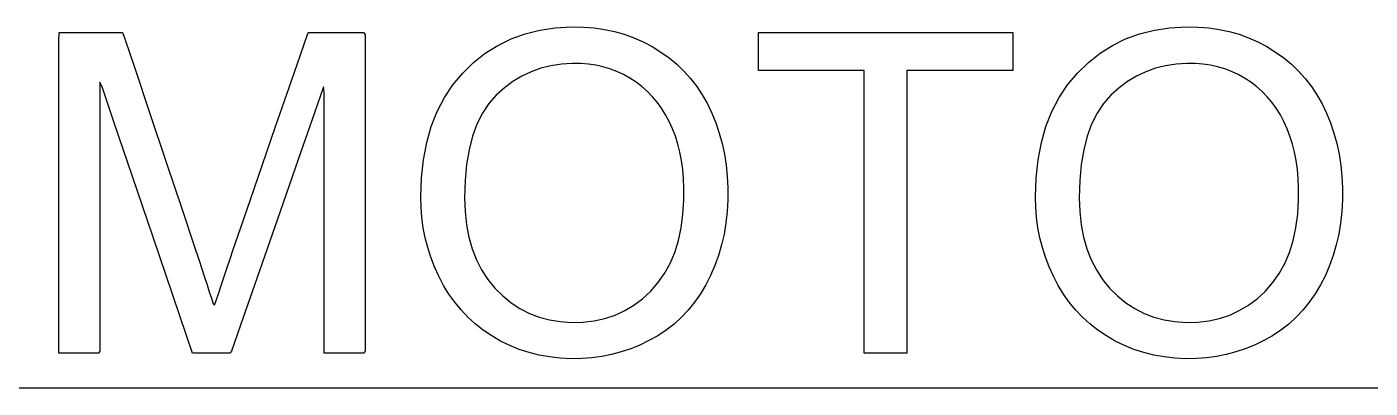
# Model space of a CAD drawing. Header units: metres. Extents: x 3906 to 4789, y 859 to 1465.
# Drawn here: x 4148.4 to 4328.1, y 1416.8 to 1465.2 of the extents above; entities that cross this region are included whole.
import ezdxf

# ---------------------------------------------------------------- set-up
doc = ezdxf.new("R2010")
doc.units = ezdxf.units.M

msp = doc.modelspace()

# ---------------------------------------------------------------- linework, layer by layer
at = {"layer": 'COMPONENT9'}
for p, q in [((4217, 1464.77), (4219.07, 1465.08)), ((4219.07, 1465.08), (4221.25, 1465.2)), ((4221.25, 1465.2), (4222.85, 1465.18)), ((4222.85, 1465.18), (4224.27, 1465.06)), ((4224.27, 1465.06), (4225.66, 1464.86)), ((4299.25, 1464.77), (4301.32, 1465.08)), ((4301.32, 1465.08), (4303.49, 1465.2)), ((4303.49, 1465.2), (4305.09, 1465.18)), ((4305.09, 1465.18), (4306.52, 1465.06)), ((4306.52, 1465.06), (4307.9, 1464.86)), ((4152.65, 1463.24), (4152.71, 1464.44)), ((4152.65, 1457.73), (4152.65, 1463.24)), ((4152.71, 1464.44), (4153.54, 1464.44)), ((4153.54, 1464.44), (4155.06, 1464.44)), ((4155.06, 1464.44), (4156.93, 1464.44)), ((4156.93, 1464.44), (4158.8, 1464.44)), ((4158.8, 1464.44), (4160.32, 1464.44)), ((4160.32, 1464.44), (4161.15, 1464.44)), ((4161.15, 1464.44), (4161.49, 1463.59)), ((4161.49, 1463.59), (4162.8, 1459.69)), ((4185.37, 1462.63), (4186, 1464.44)), ((4186, 1464.44), (4186.46, 1464.44)), ((4186.46, 1464.44), (4187.65, 1464.44)), ((4187.65, 1464.44), (4189.25, 1464.44)), ((4189.25, 1464.44), (4190.95, 1464.44)), ((4190.95, 1464.44), (4192.45, 1464.44)), ((4192.45, 1464.44), (4193.43, 1464.44)), ((4193.43, 1464.44), (4193.64, 1464.13)), ((4193.64, 1464.13), (4193.64, 1459.98)), ((4211.39, 1462.72), (4213.16, 1463.59)), ((4213.16, 1463.59), (4215.03, 1464.27)), ((4215.03, 1464.27), (4217, 1464.77)), ((4225.66, 1464.86), (4227.01, 1464.57)), ((4227.01, 1464.57), (4228.32, 1464.2)), ((4228.32, 1464.2), (4229.6, 1463.74)), ((4229.6, 1463.74), (4230.85, 1463.19)), ((4230.85, 1463.19), (4232.06, 1462.55)), ((4246.27, 1459.37), (4246.27, 1464.44)), ((4246.27, 1464.44), (4280.31, 1464.44)), ((4280.31, 1464.44), (4280.31, 1459.37)), ((4293.64, 1462.72), (4295.4, 1463.59)), ((4295.4, 1463.59), (4297.27, 1464.27)), ((4297.27, 1464.27), (4299.25, 1464.77)), ((4307.9, 1464.86), (4309.25, 1464.57)), ((4309.25, 1464.57), (4310.57, 1464.2)), ((4310.57, 1464.2), (4311.85, 1463.74)), ((4311.85, 1463.74), (4313.09, 1463.19)), ((4313.09, 1463.19), (4314.3, 1462.55)), ((4183.77, 1457.99), (4185.37, 1462.63)), ((4208.16, 1460.44), (4209.72, 1461.67)), ((4209.72, 1461.67), (4211.39, 1462.72)), ((4232.06, 1462.55), (4233.22, 1461.83)), ((4233.22, 1461.83), (4234.31, 1461.05)), ((4290.41, 1460.44), (4291.97, 1461.67)), ((4291.97, 1461.67), (4293.64, 1462.72)), ((4314.3, 1462.55), (4315.47, 1461.83)), ((4315.47, 1461.83), (4316.56, 1461.05)), ((4162.8, 1459.69), (4164.79, 1453.74)), ((4193.64, 1459.98), (4193.64, 1452.34)), ((4206.7, 1459.02), (4208.16, 1460.44)), ((4217.15, 1459.66), (4215.86, 1459.19)), ((4218.5, 1460), (4217.15, 1459.66)), ((4219.9, 1460.22), (4218.5, 1460)), ((4221.35, 1460.31), (4219.9, 1460.22)), ((4222.49, 1460.29), (4221.35, 1460.31)), ((4223.51, 1460.21), (4222.49, 1460.29)), ((4224.5, 1460.06), (4223.51, 1460.21)), ((4225.46, 1459.85), (4224.5, 1460.06)), ((4226.4, 1459.57), (4225.46, 1459.85)), ((4227.31, 1459.22), (4226.4, 1459.57)), ((4234.31, 1461.05), (4235.34, 1460.19)), ((4235.34, 1460.19), (4236.3, 1459.27)), ((4288.95, 1459.02), (4290.41, 1460.44)), ((4299.4, 1459.66), (4298.1, 1459.19)), ((4300.75, 1460), (4299.4, 1459.66)), ((4302.15, 1460.22), (4300.75, 1460)), ((4303.6, 1460.31), (4302.15, 1460.22)), ((4304.74, 1460.29), (4303.6, 1460.31)), ((4305.75, 1460.21), (4304.74, 1460.29)), ((4306.74, 1460.06), (4305.75, 1460.21)), ((4307.71, 1459.85), (4306.74, 1460.06)), ((4308.65, 1459.57), (4307.71, 1459.85)), ((4309.56, 1459.22), (4308.65, 1459.57)), ((4316.56, 1461.05), (4317.59, 1460.19)), ((4317.59, 1460.19), (4318.54, 1459.27)), ((4152.65, 1449.32), (4152.65, 1457.73)), ((4158.48, 1457.03), (4158.13, 1457.79)), ((4158.13, 1457.79), (4158.13, 1454.25)), ((4181.62, 1451.73), (4183.77, 1457.99)), ((4205.38, 1457.44), (4206.7, 1459.02)), ((4213.41, 1457.87), (4212.27, 1457.03)), ((4214.61, 1458.59), (4213.41, 1457.87)), ((4215.86, 1459.19), (4214.61, 1458.59)), ((4228.2, 1458.81), (4227.31, 1459.22)), ((4229.06, 1458.33), (4228.2, 1458.81)), ((4229.9, 1457.79), (4229.06, 1458.33)), ((4230.68, 1457.2), (4229.9, 1457.79)), ((4236.3, 1459.27), (4237.18, 1458.28)), ((4237.18, 1458.28), (4238, 1457.22)), ((4260.42, 1459.37), (4246.27, 1459.37)), ((4260.42, 1421.49), (4260.42, 1459.37)), ((4280.31, 1459.37), (4266.1, 1459.37)), ((4266.1, 1459.37), (4266.1, 1421.49)), ((4287.63, 1457.44), (4288.95, 1459.02)), ((4295.66, 1457.87), (4294.52, 1457.03)), ((4296.86, 1458.59), (4295.66, 1457.87)), ((4298.1, 1459.19), (4296.86, 1458.59)), ((4310.45, 1458.81), (4309.56, 1459.22)), ((4311.31, 1458.33), (4310.45, 1458.81)), ((4312.14, 1457.79), (4311.31, 1458.33)), ((4312.93, 1457.2), (4312.14, 1457.79)), ((4318.54, 1459.27), (4319.43, 1458.28)), ((4319.43, 1458.28), (4320.25, 1457.22)), ((4160.07, 1452.34), (4158.48, 1457.03)), ((4188.07, 1457.18), (4186.87, 1453.7)), ((4188.16, 1456.43), (4188.07, 1457.18)), ((4188.16, 1451.82), (4188.16, 1456.43)), ((4204.24, 1455.72), (4205.38, 1457.44)), ((4211.18, 1456.05), (4210.19, 1454.93)), ((4212.27, 1457.03), (4211.18, 1456.05)), ((4231.41, 1456.55), (4230.68, 1457.2)), ((4232.1, 1455.85), (4231.41, 1456.55)), ((4238, 1457.22), (4238.75, 1456.09)), ((4238.75, 1456.09), (4239.43, 1454.89)), ((4286.49, 1455.72), (4287.63, 1457.44)), ((4293.43, 1456.05), (4292.43, 1454.93)), ((4294.52, 1457.03), (4293.43, 1456.05)), ((4313.66, 1456.55), (4312.93, 1457.2)), ((4314.34, 1455.85), (4313.66, 1456.55)), ((4320.25, 1457.22), (4321, 1456.09)), ((4321, 1456.09), (4321.68, 1454.89)), ((4158.13, 1454.25), (4158.13, 1447.75)), ((4203.28, 1453.85), (4204.24, 1455.72)), ((4210.19, 1454.93), (4209.33, 1453.63)), ((4232.73, 1455.1), (4232.1, 1455.85)), ((4233.31, 1454.29), (4232.73, 1455.1)), ((4233.85, 1453.43), (4233.31, 1454.29)), ((4239.43, 1454.89), (4240.04, 1453.63)), ((4285.53, 1453.85), (4286.49, 1455.72)), ((4292.43, 1454.93), (4291.57, 1453.63)), ((4314.98, 1455.1), (4314.34, 1455.85)), ((4315.56, 1454.29), (4314.98, 1455.1)), ((4316.1, 1453.43), (4315.56, 1454.29)), ((4321.68, 1454.89), (4322.29, 1453.63)), ((4162.5, 1445.18), (4160.07, 1452.34)), ((4164.79, 1453.74), (4167.05, 1446.96)), ((4186.87, 1453.7), (4184.65, 1447.31)), ((4193.64, 1452.34), (4193.64, 1442.97)), ((4202.49, 1451.85), (4203.28, 1453.85)), ((4209.33, 1453.63), (4208.6, 1452.17)), ((4234.33, 1452.52), (4233.85, 1453.43)), ((4234.77, 1451.55), (4234.33, 1452.52)), ((4240.04, 1453.63), (4240.57, 1452.33)), ((4240.57, 1452.33), (4241.03, 1450.98)), ((4284.74, 1451.85), (4285.53, 1453.85)), ((4291.57, 1453.63), (4290.85, 1452.17)), ((4316.58, 1452.52), (4316.1, 1453.43)), ((4317.01, 1451.55), (4316.58, 1452.52)), ((4322.29, 1453.63), (4322.82, 1452.33)), ((4322.82, 1452.33), (4323.27, 1450.98)), ((4179.33, 1445.08), (4181.62, 1451.73)), ((4188.16, 1444.79), (4188.16, 1451.82)), ((4201.88, 1449.7), (4202.49, 1451.85)), ((4208, 1450.54), (4207.54, 1448.74)), ((4208.6, 1452.17), (4208, 1450.54)), ((4235.15, 1450.54), (4234.77, 1451.55)), ((4235.47, 1449.5), (4235.15, 1450.54)), ((4241.03, 1450.98), (4241.41, 1449.59)), ((4284.12, 1449.7), (4284.74, 1451.85)), ((4290.25, 1450.54), (4289.79, 1448.74)), ((4290.85, 1452.17), (4290.25, 1450.54)), ((4317.39, 1450.54), (4317.01, 1451.55)), ((4317.72, 1449.5), (4317.39, 1450.54)), ((4323.27, 1450.98), (4323.65, 1449.59)), ((4152.65, 1439.76), (4152.65, 1449.32)), ((4201.44, 1447.41), (4201.88, 1449.7)), ((4207.54, 1448.74), (4207.21, 1446.77)), ((4235.75, 1448.41), (4235.47, 1449.5)), ((4241.41, 1449.59), (4241.71, 1448.16)), ((4283.68, 1447.41), (4284.12, 1449.7)), ((4289.79, 1448.74), (4289.46, 1446.77)), ((4317.99, 1448.41), (4317.72, 1449.5)), ((4323.65, 1449.59), (4323.96, 1448.16)), ((4158.13, 1447.75), (4158.13, 1439.77)), ((4167.05, 1446.96), (4169.18, 1440.6)), ((4184.65, 1447.31), (4181.92, 1439.46)), ((4201.17, 1444.98), (4201.44, 1447.41)), ((4235.96, 1447.28), (4235.75, 1448.41)), ((4236.13, 1446.11), (4235.96, 1447.28)), ((4241.71, 1448.16), (4241.93, 1446.69)), ((4283.42, 1444.98), (4283.68, 1447.41)), ((4318.21, 1447.28), (4317.99, 1448.41)), ((4318.38, 1446.11), (4318.21, 1447.28)), ((4323.96, 1448.16), (4324.18, 1446.69)), ((4165.27, 1437.04), (4162.5, 1445.18)), ((4207.21, 1446.77), (4207.01, 1444.63)), ((4236.24, 1444.9), (4236.13, 1446.11)), ((4241.93, 1446.69), (4242.08, 1445.18)), ((4242.08, 1445.18), (4242.16, 1443.63)), ((4289.46, 1446.77), (4289.26, 1444.63)), ((4318.49, 1444.9), (4318.38, 1446.11)), ((4324.18, 1446.69), (4324.33, 1445.18)), ((4324.33, 1445.18), (4324.4, 1443.63)), ((4177.32, 1439.23), (4179.33, 1445.08)), ((4188.16, 1436.78), (4188.16, 1444.79)), ((4201.09, 1442.41), (4201.17, 1444.98)), ((4207.01, 1444.63), (4206.95, 1442.32)), ((4236.3, 1443.65), (4236.24, 1444.9)), ((4236.29, 1442.04), (4236.3, 1443.65)), ((4242.16, 1443.63), (4242.15, 1442.03)), ((4283.33, 1442.41), (4283.42, 1444.98)), ((4289.26, 1444.63), (4289.19, 1442.32)), ((4318.54, 1443.65), (4318.49, 1444.9)), ((4318.54, 1442.04), (4318.54, 1443.65)), ((4324.4, 1443.63), (4324.4, 1442.03)), ((4193.64, 1442.97), (4193.64, 1433.59)), ((4201.12, 1441.02), (4201.09, 1442.41)), ((4206.95, 1442.32), (4207.01, 1440.46)), ((4236.17, 1440.1), (4236.29, 1442.04)), ((4242.15, 1442.03), (4242.07, 1440.46)), ((4283.37, 1441.02), (4283.33, 1442.41)), ((4289.19, 1442.32), (4289.26, 1440.46)), ((4318.42, 1440.1), (4318.54, 1442.04)), ((4324.4, 1442.03), (4324.32, 1440.46)), ((4152.65, 1430.77), (4152.65, 1439.76)), ((4158.13, 1439.77), (4158.13, 1431.79)), ((4169.18, 1440.6), (4170.76, 1435.88)), ((4201.24, 1439.65), (4201.12, 1441.02)), ((4207.01, 1440.46), (4207.2, 1438.69)), ((4235.93, 1438.28), (4236.17, 1440.1)), ((4242.07, 1440.46), (4241.9, 1438.93)), ((4283.48, 1439.65), (4283.37, 1441.02)), ((4289.26, 1440.46), (4289.45, 1438.69)), ((4318.18, 1438.28), (4318.42, 1440.1)), ((4324.32, 1440.46), (4324.15, 1438.93)), ((4176, 1435.39), (4177.32, 1439.23)), ((4181.92, 1439.46), (4179.2, 1431.62)), ((4201.42, 1438.3), (4201.24, 1439.65)), ((4201.69, 1436.96), (4201.42, 1438.3)), ((4207.2, 1438.69), (4207.52, 1437.03)), ((4235.56, 1436.58), (4235.93, 1438.28)), ((4241.9, 1438.93), (4241.66, 1437.45)), ((4283.67, 1438.3), (4283.48, 1439.65)), ((4283.93, 1436.96), (4283.67, 1438.3)), ((4289.45, 1438.69), (4289.76, 1437.03)), ((4317.8, 1436.58), (4318.18, 1438.28)), ((4324.15, 1438.93), (4323.91, 1437.45)), ((4167.87, 1429.39), (4165.27, 1437.04)), ((4188.16, 1429.25), (4188.16, 1436.78)), ((4202.03, 1435.64), (4201.69, 1436.96)), ((4207.52, 1437.03), (4207.96, 1435.46)), ((4235.06, 1434.98), (4235.56, 1436.58)), ((4241.66, 1437.45), (4241.33, 1436)), ((4284.27, 1435.64), (4283.93, 1436.96)), ((4289.76, 1437.03), (4290.21, 1435.46)), ((4317.31, 1434.98), (4317.8, 1436.58)), ((4323.91, 1437.45), (4323.58, 1436)), ((4170.76, 1435.88), (4171.38, 1434.03)), ((4175.56, 1434.11), (4176, 1435.39)), ((4202.44, 1434.34), (4202.03, 1435.64)), ((4202.93, 1433.06), (4202.44, 1434.34)), ((4207.96, 1435.46), (4208.53, 1434)), ((4234.44, 1433.51), (4235.06, 1434.98)), ((4240.93, 1434.6), (4240.44, 1433.24)), ((4241.33, 1436), (4240.93, 1434.6)), ((4284.69, 1434.34), (4284.27, 1435.64)), ((4285.17, 1433.06), (4284.69, 1434.34)), ((4290.21, 1435.46), (4290.78, 1434)), ((4316.68, 1433.51), (4317.31, 1434.98)), ((4323.17, 1434.6), (4322.69, 1433.24)), ((4323.58, 1436), (4323.17, 1434.6)), ((4171.38, 1434.03), (4171.78, 1432.8)), ((4171.78, 1432.8), (4172.15, 1431.67)), ((4174.72, 1431.65), (4175.12, 1432.83)), ((4175.12, 1432.83), (4175.56, 1434.11)), ((4193.64, 1433.59), (4193.64, 1425.96)), ((4203.49, 1431.8), (4202.93, 1433.06)), ((4208.53, 1434), (4209.23, 1432.64)), ((4209.23, 1432.64), (4210.06, 1431.37)), ((4233.69, 1432.15), (4234.44, 1433.51)), ((4240.44, 1433.24), (4239.87, 1431.92)), ((4285.74, 1431.8), (4285.17, 1433.06)), ((4290.78, 1434), (4291.48, 1432.64)), ((4291.48, 1432.64), (4292.3, 1431.37)), ((4315.93, 1432.15), (4316.68, 1433.51)), ((4322.69, 1433.24), (4322.12, 1431.92)), ((4152.65, 1424.1), (4152.65, 1430.77)), ((4158.13, 1431.79), (4158.13, 1425.29)), ((4172.15, 1431.67), (4172.49, 1430.64)), ((4174.36, 1430.56), (4174.72, 1431.65)), ((4179.2, 1431.62), (4176.98, 1425.23)), ((4204.13, 1430.57), (4203.49, 1431.8)), ((4210.06, 1431.37), (4211.01, 1430.21)), ((4231.81, 1429.77), (4232.81, 1430.9)), ((4232.81, 1430.9), (4233.69, 1432.15)), ((4239.87, 1431.92), (4239.22, 1430.65)), ((4286.38, 1430.57), (4285.74, 1431.8)), ((4292.3, 1431.37), (4293.25, 1430.21)), ((4314.06, 1429.77), (4315.06, 1430.9)), ((4315.06, 1430.9), (4315.93, 1432.15)), ((4322.12, 1431.92), (4321.47, 1430.65)), ((4169.8, 1423.71), (4167.87, 1429.39)), ((4172.49, 1430.64), (4172.79, 1429.7)), ((4172.79, 1429.7), (4173.06, 1428.86)), ((4173.75, 1428.7), (4174.04, 1429.58)), ((4174.04, 1429.58), (4174.36, 1430.56)), ((4188.16, 1423.67), (4188.16, 1429.25)), ((4204.84, 1429.41), (4204.13, 1430.57)), ((4205.62, 1428.32), (4204.84, 1429.41)), ((4211.01, 1430.21), (4212.06, 1429.16)), ((4212.06, 1429.16), (4213.18, 1428.25)), ((4230.73, 1428.77), (4231.81, 1429.77)), ((4238.51, 1429.44), (4237.73, 1428.32)), ((4239.22, 1430.65), (4238.51, 1429.44)), ((4287.08, 1429.41), (4286.38, 1430.57)), ((4287.86, 1428.32), (4287.08, 1429.41)), ((4293.25, 1430.21), (4294.31, 1429.16)), ((4294.31, 1429.16), (4295.43, 1428.25)), ((4312.98, 1428.77), (4314.06, 1429.77)), ((4320.76, 1429.44), (4319.97, 1428.32)), ((4321.47, 1430.65), (4320.76, 1429.44)), ((4173.06, 1428.86), (4173.29, 1428.11)), ((4173.29, 1428.11), (4173.5, 1427.91)), ((4173.5, 1427.91), (4173.75, 1428.7)), ((4206.47, 1427.29), (4205.62, 1428.32)), ((4207.39, 1426.32), (4206.47, 1427.29)), ((4213.18, 1428.25), (4214.36, 1427.47)), ((4214.36, 1427.47), (4215.61, 1426.83)), ((4227.08, 1426.6), (4228.37, 1427.19)), ((4228.37, 1427.19), (4229.59, 1427.91)), ((4229.59, 1427.91), (4230.73, 1428.77)), ((4236.88, 1427.27), (4235.96, 1426.3)), ((4237.73, 1428.32), (4236.88, 1427.27)), ((4288.71, 1427.29), (4287.86, 1428.32)), ((4289.63, 1426.32), (4288.71, 1427.29)), ((4295.43, 1428.25), (4296.61, 1427.47)), ((4296.61, 1427.47), (4297.86, 1426.83)), ((4309.33, 1426.6), (4310.61, 1427.19)), ((4310.61, 1427.19), (4311.83, 1427.91)), ((4311.83, 1427.91), (4312.98, 1428.77)), ((4319.12, 1427.27), (4318.2, 1426.3)), ((4319.97, 1428.32), (4319.12, 1427.27)), ((4193.64, 1425.96), (4193.64, 1421.8)), ((4208.38, 1425.42), (4207.39, 1426.32)), ((4209.44, 1424.59), (4208.38, 1425.42)), ((4215.61, 1426.83), (4216.93, 1426.33)), ((4216.93, 1426.33), (4218.3, 1425.96)), ((4218.3, 1425.96), (4219.75, 1425.72)), ((4219.75, 1425.72), (4221.25, 1425.62)), ((4221.25, 1425.62), (4222.81, 1425.66)), ((4222.81, 1425.66), (4224.3, 1425.84)), ((4224.3, 1425.84), (4225.72, 1426.15)), ((4225.72, 1426.15), (4227.08, 1426.6)), ((4234.97, 1425.4), (4233.92, 1424.58)), ((4235.96, 1426.3), (4234.97, 1425.4)), ((4290.62, 1425.42), (4289.63, 1426.32)), ((4291.69, 1424.59), (4290.62, 1425.42)), ((4297.86, 1426.83), (4299.17, 1426.33)), ((4299.17, 1426.33), (4300.55, 1425.96)), ((4300.55, 1425.96), (4301.99, 1425.72)), ((4301.99, 1425.72), (4303.5, 1425.62)), ((4303.5, 1425.62), (4305.05, 1425.66)), ((4305.05, 1425.66), (4306.55, 1425.84)), ((4306.55, 1425.84), (4307.97, 1426.15)), ((4307.97, 1426.15), (4309.33, 1426.6)), ((4317.22, 1425.4), (4316.17, 1424.58)), ((4318.2, 1426.3), (4317.22, 1425.4)), ((4152.65, 1421.49), (4152.65, 1424.1)), ((4158.13, 1425.29), (4158.13, 1421.75)), ((4170.55, 1421.49), (4169.8, 1423.71)), ((4176.98, 1425.23), (4175.77, 1421.75)), ((4188.16, 1421.49), (4188.16, 1423.67)), ((4210.57, 1423.82), (4209.44, 1424.59)), ((4211.76, 1423.12), (4210.57, 1423.82)), ((4232.8, 1423.84), (4231.62, 1423.18)), ((4233.92, 1424.58), (4232.8, 1423.84)), ((4292.82, 1423.82), (4291.69, 1424.59)), ((4294.01, 1423.12), (4292.82, 1423.82)), ((4315.05, 1423.84), (4313.87, 1423.18)), ((4316.17, 1424.58), (4315.05, 1423.84)), ((4158.13, 1421.75), (4157.98, 1421.49)), ((4175.77, 1421.75), (4175.54, 1421.49)), ((4193.64, 1421.8), (4193.49, 1421.49)), ((4213, 1422.52), (4211.76, 1423.12)), ((4214.27, 1422), (4213, 1422.52)), ((4215.58, 1421.57), (4214.27, 1422)), ((4229.17, 1422.09), (4227.91, 1421.66)), ((4230.41, 1422.59), (4229.17, 1422.09)), ((4231.62, 1423.18), (4230.41, 1422.59)), ((4295.24, 1422.52), (4294.01, 1423.12)), ((4296.51, 1422), (4295.24, 1422.52)), ((4297.83, 1421.57), (4296.51, 1422)), ((4311.41, 1422.09), (4310.15, 1421.66)), ((4312.65, 1422.59), (4311.41, 1422.09)), ((4313.87, 1423.18), (4312.65, 1422.59)), ((4152.98, 1421.49), (4152.65, 1421.49)), ((4153.84, 1421.49), (4152.98, 1421.49)), ((4154.98, 1421.49), (4153.84, 1421.49)), ((4156.2, 1421.49), (4154.98, 1421.49)), ((4157.28, 1421.49), (4156.2, 1421.49)), ((4157.98, 1421.49), (4157.28, 1421.49)), ((4170.87, 1421.49), (4170.55, 1421.49)), ((4171.66, 1421.49), (4170.87, 1421.49)), ((4172.74, 1421.49), (4171.66, 1421.49)), ((4173.88, 1421.49), (4172.74, 1421.49)), ((4174.88, 1421.49), (4173.88, 1421.49)), ((4175.54, 1421.49), (4174.88, 1421.49)), ((4188.5, 1421.49), (4188.16, 1421.49)), ((4189.35, 1421.49), (4188.5, 1421.49)), ((4190.49, 1421.49), (4189.35, 1421.49)), ((4191.71, 1421.49), (4190.49, 1421.49)), ((4192.79, 1421.49), (4191.71, 1421.49)), ((4193.49, 1421.49), (4192.79, 1421.49)), ((4216.93, 1421.24), (4215.58, 1421.57)), ((4218.32, 1420.99), (4216.93, 1421.24)), ((4219.75, 1420.83), (4218.32, 1420.99)), ((4221.22, 1420.76), (4219.75, 1420.83)), ((4222.63, 1420.78), (4221.22, 1420.76)), ((4223.98, 1420.88), (4222.63, 1420.78)), ((4225.31, 1421.06), (4223.98, 1420.88)), ((4226.62, 1421.32), (4225.31, 1421.06)), ((4227.91, 1421.66), (4226.62, 1421.32)), ((4266.1, 1421.49), (4260.42, 1421.49)), ((4299.18, 1421.24), (4297.83, 1421.57)), ((4300.57, 1420.99), (4299.18, 1421.24)), ((4302, 1420.83), (4300.57, 1420.99)), ((4303.46, 1420.76), (4302, 1420.83)), ((4304.87, 1420.78), (4303.46, 1420.76)), ((4306.23, 1420.88), (4304.87, 1420.78)), ((4307.56, 1421.06), (4306.23, 1420.88)), ((4308.87, 1421.32), (4307.56, 1421.06)), ((4310.15, 1421.66), (4308.87, 1421.32))]:
    msp.add_line(p, q, dxfattribs=at)
at = {"layer": 'GROUP0'}
msp.add_line((4788.75, 1416.81), (3905.79, 1416.81), dxfattribs=at)

doc.saveas('drawing.dxf')
